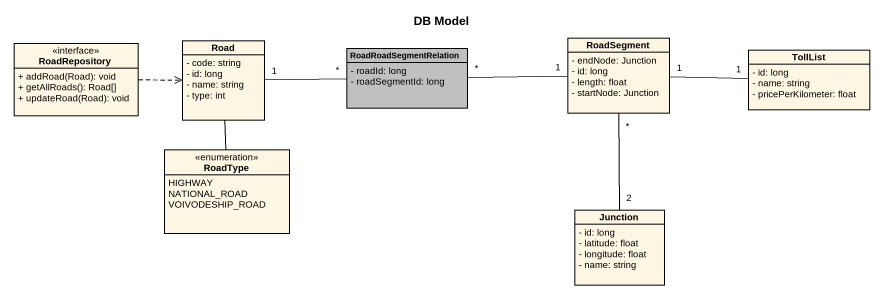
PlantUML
@startuml
title DB Model
hide circle
hide empty members
skinparam classAttributeIconSize 0
class RoadRepository <<interface>> {
  + addRoad(Road): void
  + getAllRoads(): Road[]
  + updateRoad(Road): void
}
class Road {
  - code: string
  - id: long
  - name: string
  - type: int
}
class RoadRoadSegmentRelation #C0C0C0 {
  - roadId: long
  - roadSegmentId: long
}
class RoadSegment {
  - endNode: Junction
  - id: long
  - length: float
  - startNode: Junction
}
class TollList {
  - id: long
  - name: string
  - pricePerKilometer: float
}
enum RoadType {
  HIGHWAY
  NATIONAL_ROAD
  VOIVODESHIP_ROAD
}
class Junction {
  - id: long
  - latitude: float
  - longitude: float
  - name: string
}
RoadRepository .right.> Road
Road "1" -right- "*" RoadRoadSegmentRelation
RoadSegment "1" -left- "*" RoadRoadSegmentRelation
RoadSegment "1" -right- "1" TollList
RoadSegment "*" -- "2" Junction
RoadType -up- Road
@enduml
